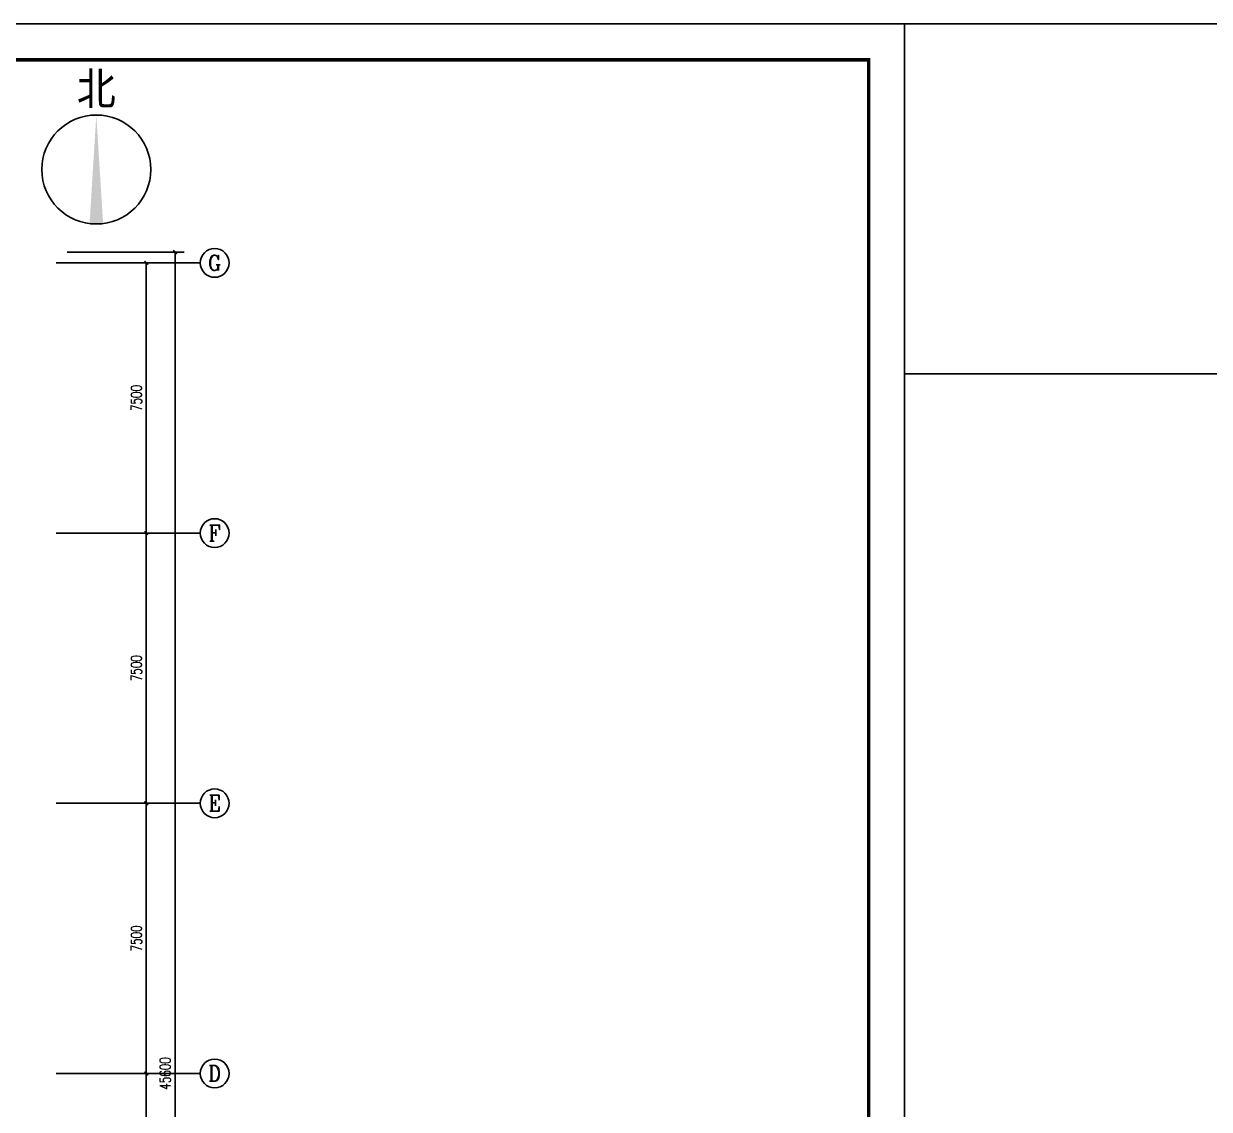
# Model space of a CAD drawing. Extents: x 4532298 to 10139194, y -639876 to -207028.
# Drawn here: x 5094006 to 5126928, y -320892 to -290759 of the extents above; entities that cross this region are included whole.
import ezdxf
from ezdxf.enums import TextEntityAlignment as Align

# ---------------------------------------------------------------- set-up
doc = ezdxf.new("R2010")
doc.units = 0
doc.header["$LTSCALE"] = 1000
doc.header["$MEASUREMENT"] = 0
doc.layers.get('0').update_dxf_attribs({"linetype": 'CONTINUOUS'})
doc.layers.get('Defpoints').update_dxf_attribs({"linetype": 'CONTINUOUS'})
for name, color, linetype in [('AXIS_TEXT', 7, 'CONTINUOUS'), ('PUB_TITLE', 4, 'CONTINUOUS'), ('WALL', 2, 'CONTINUOUS'), ('建筑底图', 251, 'CONTINUOUS')]:
    doc.layers.add(name, color=color, linetype=linetype)
doc.styles.add('_TCH_AXIS', font='COMPLEX', dxfattribs={"bigfont": 'GBCBIG'})
doc.styles.add('_TCH_DIM_T3', font='SIMPLEX', dxfattribs={"width": 0.705882, "bigfont": 'GBCBIG'})
doc.styles.add('COMPLEX', font='COMPLEX')
doc.styles.add('HT', font='')
doc.styles.get('HT').set_extended_font_data('SimSun')
doc.dimstyles.new('_TCH_ARCH&&100', dxfattribs={"dimtxt": 297.5, "dimasz": 100, "dimexe": 250, "dimexo": 300, "dimgap": 126.25, "dimtad": 1, "dimdec": 0, "dimzin": 0, "dimdsep": 46, "dimtxsty": '_TCH_DIM_T3', "dimblk": 'ARCHTICK', "dimcen": 0.09, "dimclrt": 7, "dimazin": 2, "dimtfac": 1, "dimtdec": 0, "dimtix": 1, "dimtmove": 2, "dimatfit": 3, "dimfxl": 0, "dimtolj": 1, "dimtzin": 0, "dimarcsym": 0})

# ---------------------------------------------------------------- blocks, each defined once
blk = doc.blocks.new('_NORTH')
blk.add_circle((0, 0), 1200)
blk.add_solid([(-1191, 149), (-1191, -149), (1200, 0)])
blk = doc.blocks.new('_ArchTick')
at = {"color": 0, "linetype": 'ByBlock', "const_width": 0.4}
blk.add_lwpolyline([(-0.5, -0.5), (0.5, 0.5)], dxfattribs=at)
blk = doc.blocks.new('*D495')
at = {"layer": 'Defpoints', "color": 0, "transparency": 16777216}
for p in [(5094909, -297098), (5098209, -297098), (5094909, -342698)]:
    blk.add_point(p, dxfattribs=at)
at = {"layer": '建筑底图', "color": 0, "lineweight": -2, "transparency": 16777216}
for p, q in [((5095209, -297098), (5098459, -297098)), ((5098209, -342698), (5098209, -297098)), ((5095209, -342698), (5098459, -342698))]:
    blk.add_line(p, q, dxfattribs=at)
at = {"layer": '建筑底图', "color": 0, "lineweight": -2, "transparency": 16777216, "xscale": 100, "yscale": 100, "zscale": 100}
for p, rotation in [((5098209, -297098), 90), ((5098209, -342698), 270)]:
    blk.add_blockref('_ArchTick', p, dxfattribs=dict(at, rotation=rotation))
at = {"layer": '建筑底图', "color": 7, "transparency": 16777216, "insert": (5097934, -319898), "char_height": 297.5, "attachment_point": 5, "rotation": 90, "style": '_TCH_DIM_T3'}
blk.add_mtext('\\A1;45600', dxfattribs=at)
blk = doc.blocks.new('*D498')
at = {"layer": 'Defpoints', "color": 0, "transparency": 16777216}
for p in [(5094909, -319898), (5097409, -319898), (5094909, -327398)]:
    blk.add_point(p, dxfattribs=at)
at = {"layer": '建筑底图', "color": 0, "lineweight": -2, "transparency": 16777216}
for p, q in [((5095209, -319898), (5097659, -319898)), ((5097409, -327398), (5097409, -319898)), ((5095209, -327398), (5097659, -327398))]:
    blk.add_line(p, q, dxfattribs=at)
at = {"layer": '建筑底图', "color": 0, "lineweight": -2, "transparency": 16777216, "xscale": 100, "yscale": 100, "zscale": 100}
for p, rotation in [((5097409, -319898), 90), ((5097409, -327398), 270)]:
    blk.add_blockref('_ArchTick', p, dxfattribs=dict(at, rotation=rotation))
at = {"layer": '建筑底图', "color": 7, "transparency": 16777216, "insert": (5097134, -323648), "char_height": 297.5, "attachment_point": 5, "rotation": 90, "style": '_TCH_DIM_T3'}
blk.add_mtext('\\A1;7500', dxfattribs=at)
blk = doc.blocks.new('*D499')
at = {"layer": 'Defpoints', "color": 0, "transparency": 16777216}
for p in [(5094909, -312398), (5097409, -312398), (5094909, -319898)]:
    blk.add_point(p, dxfattribs=at)
at = {"layer": '建筑底图', "color": 0, "lineweight": -2, "transparency": 16777216}
for p, q in [((5095209, -312398), (5097659, -312398)), ((5097409, -319898), (5097409, -312398)), ((5095209, -319898), (5097659, -319898))]:
    blk.add_line(p, q, dxfattribs=at)
at = {"layer": '建筑底图', "color": 0, "lineweight": -2, "transparency": 16777216, "xscale": 100, "yscale": 100, "zscale": 100}
for p, rotation in [((5097409, -312398), 90), ((5097409, -319898), 270)]:
    blk.add_blockref('_ArchTick', p, dxfattribs=dict(at, rotation=rotation))
at = {"layer": '建筑底图', "color": 7, "transparency": 16777216, "insert": (5097134, -316148), "char_height": 297.5, "attachment_point": 5, "rotation": 90, "style": '_TCH_DIM_T3'}
blk.add_mtext('\\A1;7500', dxfattribs=at)
blk = doc.blocks.new('*D500')
at = {"layer": 'Defpoints', "color": 0, "transparency": 16777216}
for p in [(5094909, -304898), (5097409, -304898), (5094909, -312398)]:
    blk.add_point(p, dxfattribs=at)
at = {"layer": '建筑底图', "color": 0, "lineweight": -2, "transparency": 16777216}
for p, q in [((5095209, -304898), (5097659, -304898)), ((5097409, -312398), (5097409, -304898)), ((5095209, -312398), (5097659, -312398))]:
    blk.add_line(p, q, dxfattribs=at)
at = {"layer": '建筑底图', "color": 0, "lineweight": -2, "transparency": 16777216, "xscale": 100, "yscale": 100, "zscale": 100}
for p, rotation in [((5097409, -304898), 90), ((5097409, -312398), 270)]:
    blk.add_blockref('_ArchTick', p, dxfattribs=dict(at, rotation=rotation))
at = {"layer": '建筑底图', "color": 7, "transparency": 16777216, "insert": (5097134, -308648), "char_height": 297.5, "attachment_point": 5, "rotation": 90, "style": '_TCH_DIM_T3'}
blk.add_mtext('\\A1;7500', dxfattribs=at)
blk = doc.blocks.new('*D501')
at = {"layer": 'Defpoints', "color": 0, "transparency": 16777216}
for p in [(5094909, -297398), (5097409, -297398), (5094909, -304898)]:
    blk.add_point(p, dxfattribs=at)
at = {"layer": '建筑底图', "color": 0, "lineweight": -2, "transparency": 16777216}
for p, q in [((5095209, -297398), (5097659, -297398)), ((5097409, -304898), (5097409, -297398)), ((5095209, -304898), (5097659, -304898))]:
    blk.add_line(p, q, dxfattribs=at)
at = {"layer": '建筑底图', "color": 0, "lineweight": -2, "transparency": 16777216, "xscale": 100, "yscale": 100, "zscale": 100}
for p, rotation in [((5097409, -297398), 90), ((5097409, -304898), 270)]:
    blk.add_blockref('_ArchTick', p, dxfattribs=dict(at, rotation=rotation))
at = {"layer": '建筑底图', "color": 7, "transparency": 16777216, "insert": (5097134, -301148), "char_height": 297.5, "attachment_point": 5, "rotation": 90, "style": '_TCH_DIM_T3'}
blk.add_mtext('\\A1;7500', dxfattribs=at)
blk = doc.blocks.new('_AXISO')
blk.add_circle((0, 0), 0.5)
at = {"layer": 'AXIS_TEXT', "style": 'COMPLEX', "width": 1.041667}
blk.add_attdef('A', text='', height=0.56, dxfattribs=at).set_placement((-0.25, -0.28), (0.25, -0.28), align=Align.FIT)

msp = doc.modelspace()

# ---------------------------------------------------------------- linework, layer by layer
at = {"layer": 'PUB_TITLE', "color": 4}
msp.add_lwpolyline([(5034368.6, -350158.8), (5118468.6, -350158.8), (5118468.6, -290758.8), (5034368.6, -290758.8)], close=True, dxfattribs=at)
at = {"layer": 'PUB_TITLE', "color": 4, "const_width": 100}
msp.add_lwpolyline([(5036868.6, -349158.8), (5117468.6, -349158.8), (5117468.6, -291758.8), (5036868.6, -291758.8)], close=True, dxfattribs=at)
at = {"layer": 'WALL', "color": 1, "ltscale": 10}
msp.add_lwpolyline([(5118468.6, -290758.8), (5131200.3, -290758.8), (5131200.3, -300473.9), (5118468.6, -300473.9)], close=True, dxfattribs=at)
at = {"layer": '建筑底图'}
for p, q in [((5094909.2, -297398.3), (5098909.2, -297398.3)), ((5094909.2, -304898.3), (5098909.2, -304898.3)), ((5094909.2, -312398.3), (5098909.2, -312398.3)), ((5094909.2, -319898.3), (5098909.2, -319898.3))]:
    msp.add_line(p, q, dxfattribs=at)

# ---------------------------------------------------------------- block references
at = {"layer": '建筑底图', "xscale": 1.260000000009313, "yscale": 1.260000000009313, "zscale": 1.260000000009313, "rotation": 90}
msp.add_blockref('_NORTH', (5096022, -294805.6, -12083.9), dxfattribs=at)
at = {"layer": '建筑底图'}
ref = msp.add_blockref('_AXISO', (5099309.2, -297398.3), dxfattribs=dict(at, xscale=800, yscale=800, zscale=800))
ref.add_attrib('A', 'G', dxfattribs={"layer": 'AXIS_TEXT', "color": 0, "height": 425.2, "style": '_TCH_AXIS'}).set_placement((5099127, -297610.9), (5099491.4, -297610.9), align=Align.FIT)
ref = msp.add_blockref('_AXISO', (5099309.2, -304898.3), dxfattribs=dict(at, xscale=800, yscale=800, zscale=800))
ref.add_attrib('A', 'F', dxfattribs={"layer": 'AXIS_TEXT', "color": 0, "height": 445.4, "style": '_TCH_AXIS'}).set_placement((5099139.5, -305121), (5099478.9, -305121), align=Align.FIT)
ref = msp.add_blockref('_AXISO', (5099309.2, -312398.3), dxfattribs=dict(at, xscale=800, yscale=800, zscale=800))
ref.add_attrib('A', 'E', dxfattribs={"layer": 'AXIS_TEXT', "color": 0, "height": 445.4, "style": '_TCH_AXIS'}).set_placement((5099139.5, -312621), (5099478.9, -312621), align=Align.FIT)
ref = msp.add_blockref('_AXISO', (5099309.2, -319898.3), dxfattribs=dict(at, xscale=800, yscale=800, zscale=800))
ref.add_attrib('A', 'D', dxfattribs={"layer": 'AXIS_TEXT', "color": 0, "height": 435.3, "style": '_TCH_AXIS'}).set_placement((5099133, -320115.9), (5099485.4, -320115.9), align=Align.FIT)

# ---------------------------------------------------------------- texts
at = {"layer": '建筑底图', "style": 'HT', "width": 0.88}
msp.add_text('北', height=900.8, dxfattribs=at).set_placement((5095480.4, -293011.6, -12083.9))

# ---------------------------------------------------------------- dimensions: what is measured, and where the dimension line sits
at = {"layer": '建筑底图'}
for p1, p2, distance, picture, middle in [((5094909.2, -342698.3), (5094909.2, -297098.3), -3300, '*D495', (5097934.2, -319898.3)), ((5094909.2, -304898.3), (5094909.2, -297398.3), -2500, '*D501', (5097134.2, -301148.3)), ((5094909.2, -312398.3), (5094909.2, -304898.3), -2500, '*D500', (5097134.2, -308648.3)), ((5094909.2, -319898.3), (5094909.2, -312398.3), -2500, '*D499', (5097134.2, -316148.3)), ((5094909.2, -327398.3), (5094909.2, -319898.3), -2500, '*D498', (5097134.2, -323648.3))]:
    dim = msp.add_aligned_dim(p1=p1, p2=p2, distance=distance, dimstyle='_TCH_ARCH&&100', dxfattribs=at)
    dim.commit()
    dim.dimension.update_dxf_attribs({"geometry": picture, "text_midpoint": middle})

doc.saveas('drawing.dxf')
